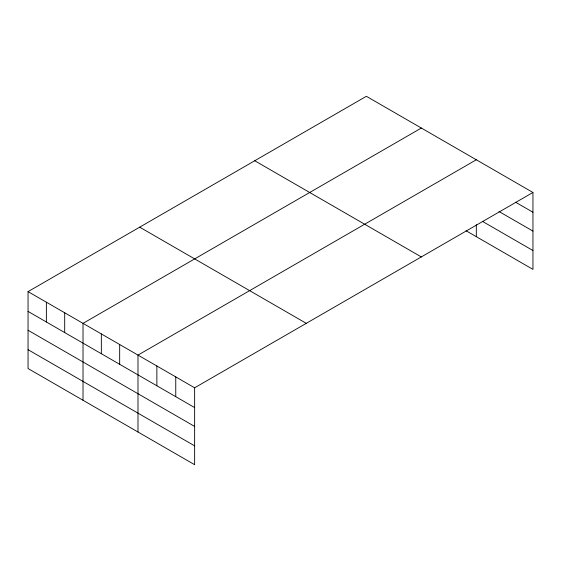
<?xml version="1.0" encoding="UTF-8"?>
<svg xmlns="http://www.w3.org/2000/svg" width="561" height="561" viewBox="0 0 561 561"><rect width="100%" height="100%" fill="white"/><g stroke="black" fill="none" stroke-linecap="round" stroke-linejoin="round"><path stroke-width="0.84" d="M532.95 192.472L366.368 96.296L28.05 291.622L28.05 368.528L194.632 464.704L194.632 387.798L532.95 192.472L532.95 269.378L466.051 230.753M421.339 128.034L83.021 323.36L83.021 400.266M476.31 159.773L137.992 355.099L137.992 432.005M515.58 202.226L532.95 212.254M498.967 211.49L532.95 231.104M482.355 221.315L532.95 250.529M254.722 160.755L421.304 256.931M139.696 227.163L306.278 323.339M28.05 291.622L194.632 387.798M28.05 311.411L194.632 407.581M28.05 330.261L194.632 426.43M28.05 349.678L194.632 445.855M476.31 224.68L476.31 236.679M175.754 376.901L175.754 396.683M156.87 365.996L156.87 385.786M119.668 344.517L119.668 364.306M101.345 333.942L101.345 353.725M64.697 312.779L64.697 332.568M46.374 302.204L46.374 321.986"/></g></svg>
